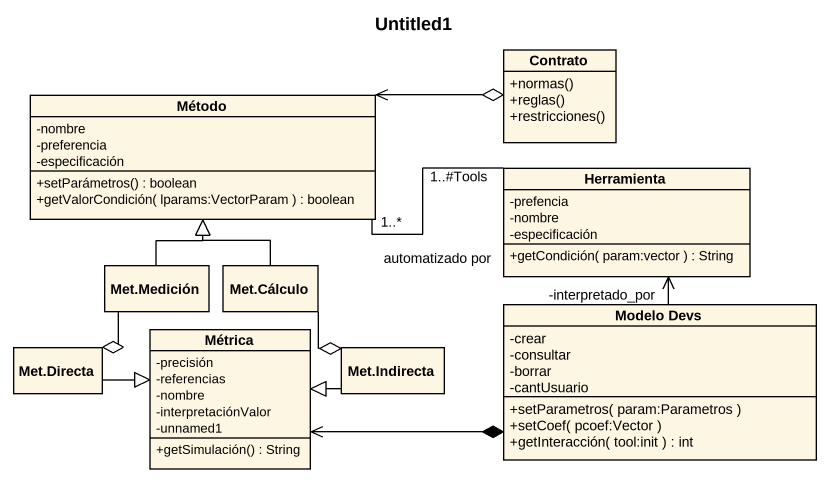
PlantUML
@startuml
title Untitled1
hide circle
hide empty members
skinparam classAttributeIconSize 0
class Método {
  -nombre
  -preferencia
  -especificación
  +setParámetros() : boolean
  +getValorCondición( lparams:VectorParam ) : boolean
}
class Contrato {
  +normas()
  +reglas()
  +restricciones()
}
class Herramienta {
  -prefencia
  -nombre
  -especificación
  +getCondición( param:vector ) : String
}
class "Met.Medición" as Met_Medición
class "Met.Cálculo" as Met_Cálculo
class Métrica {
  -precisión
  -referencias
  -nombre
  -interpretaciónValor
  -unnamed1
  +getSimulación() : String
}
class "Modelo Devs" as Modelo_Devs {
  -crear
  -consultar
  -borrar
  -cantUsuario
  +setParametros( param:Parametros )
  +setCoef( pcoef:Vector )
  +getInteracción( tool:init ) : int
}
class "Met.Directa" as Met_Directa
class "Met.Indirecta" as Met_Indirecta
Método "1..*" -right- "1..#Tools" Herramienta : automatizado por
Contrato o-left-> Método
Met_Medición -up-|> Método
Met_Cálculo -up-|> Método
Modelo_Devs -up-> "-interpretado_por" Herramienta
Modelo_Devs *-left-> Métrica
Met_Directa o-up- Met_Medición
Met_Directa -right-|> Métrica
Met_Indirecta o-up- Met_Cálculo
Met_Indirecta -left-|> Métrica
@enduml
